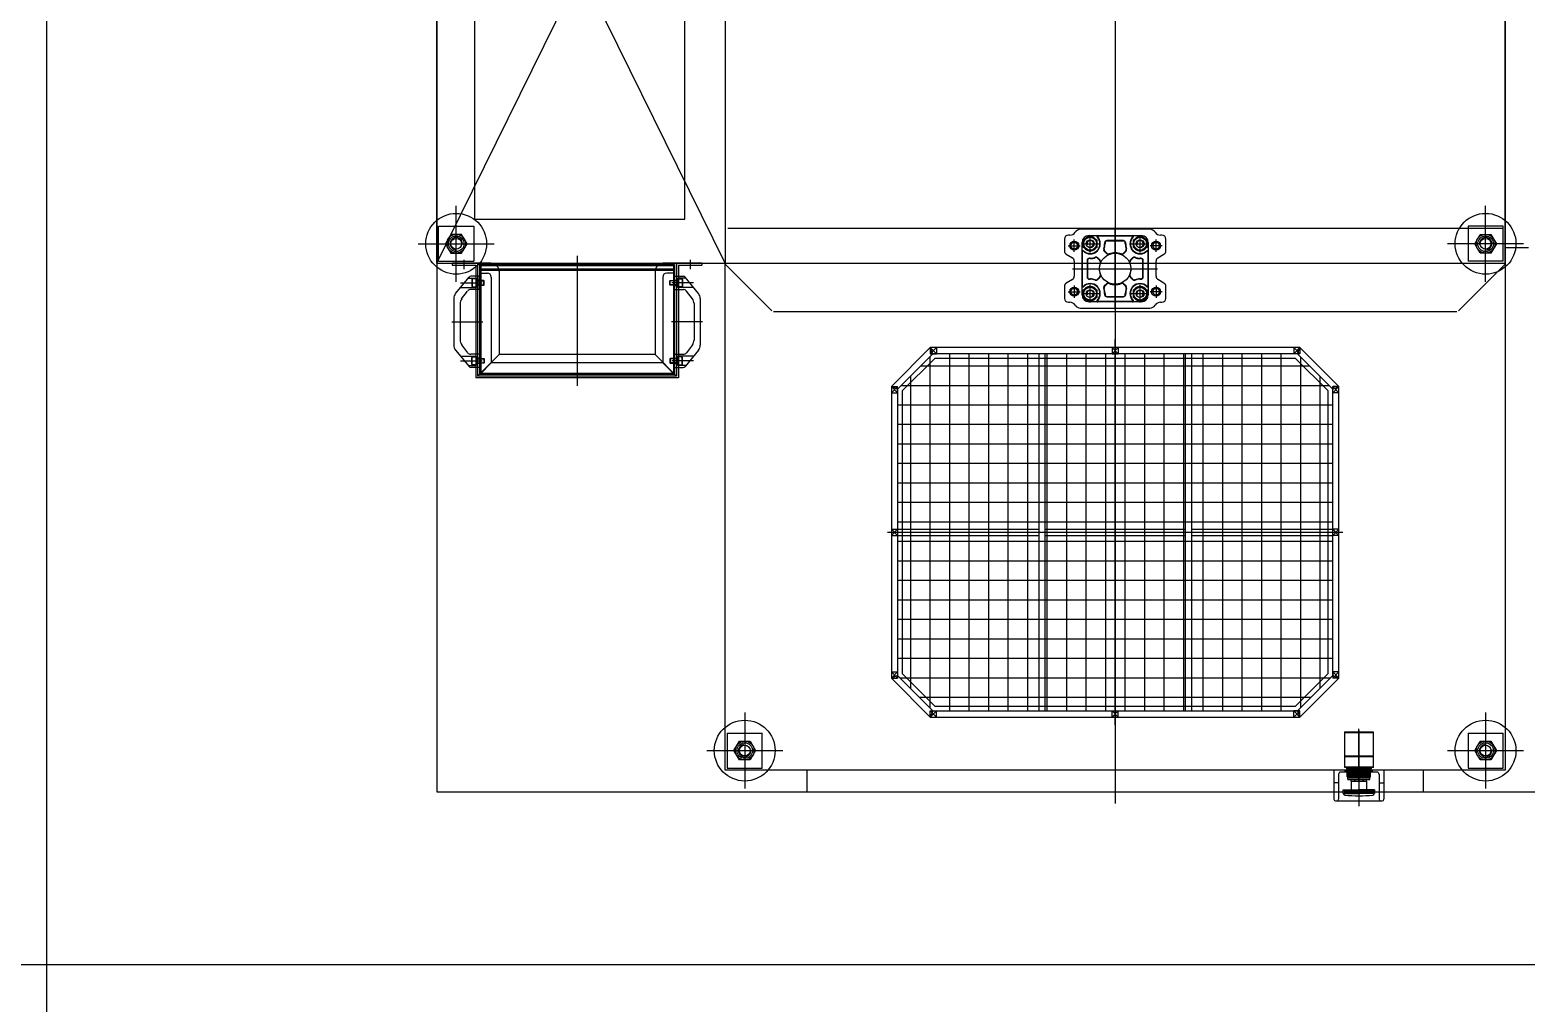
# Model space of a CAD drawing. Header units: millimetres. Extents: x 4133871 to 4440428, y -545651 to -495191.
# Drawn here: x 4164972 to 4166891, y -521690 to -520442 of the extents above; entities that cross this region are included whole.
import ezdxf

# ---------------------------------------------------------------- set-up
doc = ezdxf.new("R2010")
doc.units = ezdxf.units.MM
doc.header["$LTSCALE"] = 60
doc.layers.add('EQUIPMENT', color=6, linetype='Continuous')

# ---------------------------------------------------------------- blocks, each defined once
blk = doc.blocks.new('EQ')
at = {"layer": 'EQUIPMENT', "color": 253}
for p, q in [((-3180, 17881.6), (-3180, 15731.6)), ((-3180, 16409.6), (-3180, 17759.6)), ((-1810, 17759.6), (-1810, 15759.6)), ((-2310, 17432.1), (-2310, 15716.8)), ((-2810, 17409.6), (-2810, 16409.6)), ((-1810, 16409.6), (-1810, 17409.6)), ((-2810, 16409.6), (-3180, 17159.6)), ((-3180, 16409.6), (-2810, 17159.6)), ((-3131.5, 16839.6), (-3131.5, 16466.1)), ((-2862, 16466.1), (-2862, 16839.6)), ((-3155, 16385.8), (-3155, 16483.4)), ((-1835, 16385.8), (-1835, 16483.4)), ((-3131.5, 16466.1), (-2862, 16466.1)), ((-3177.5, 16457.1), (-3132.5, 16457.1)), ((-3177.5, 16412.1), (-3177.5, 16457.1)), ((-3161.9, 16446.6), (-3168.9, 16434.6)), ((-3148.1, 16446.6), (-3161.9, 16446.6)), ((-3141.1, 16434.6), (-3148.1, 16446.6)), ((-3132.5, 16457.1), (-3132.5, 16412.1)), ((-2806.8, 16454.6), (-1813.2, 16454.6)), ((-2368.1, 16445.6), (-2370, 16445.6)), ((-2265.5, 16453.1), (-2354.5, 16453.1)), ((-2350.5, 16439.5), (-2342, 16444.4)), ((-2343.5, 16445.1), (-2276.5, 16445.1)), ((-2342, 16423.4), (-2342, 16445.8)), ((-2342, 16444.4), (-2333.5, 16439.5)), ((-2332.4, 16444.6), (-2287.6, 16444.6)), ((-2310, 16350.1), (-2310, 16455.1)), ((-2286.5, 16439.5), (-2278, 16444.4)), ((-2278, 16423.4), (-2278, 16445.8)), ((-2278, 16444.4), (-2269.5, 16439.5)), ((-2250, 16445.6), (-2251.9, 16445.6)), ((-1812.5, 16457.1), (-1857.5, 16457.1)), ((-1857.5, 16457.1), (-1857.5, 16412.1)), ((-1848.9, 16434.6), (-1841.9, 16446.6)), ((-1841.9, 16446.6), (-1828.1, 16446.6)), ((-1828.1, 16446.6), (-1821.1, 16434.6)), ((-1812.5, 16412.1), (-1812.5, 16457.1)), ((-3203.8, 16434.6), (-3106.2, 16434.6)), ((-3168.9, 16434.6), (-3161.9, 16422.6)), ((-3148.1, 16422.6), (-3141.1, 16434.6)), ((-2375, 16440.6), (-2375, 16425.5)), ((-2370.3, 16432.1), (-2354.8, 16432.1)), ((-2362.5, 16424.4), (-2362.5, 16439.9)), ((-2353.2, 16434.6), (-2330.8, 16434.6)), ((-2352.5, 16369.1), (-2352.5, 16436.1)), ((-2352, 16380.2), (-2352, 16425)), ((-2350.5, 16429.7), (-2350.5, 16439.5)), ((-2342, 16424.8), (-2350.5, 16429.7)), ((-2333.5, 16429.7), (-2342, 16424.8)), ((-2333.5, 16439.5), (-2333.5, 16429.7)), ((-2324, 16425.1), (-2320.7, 16421.8)), ((-2323.6, 16425.4), (-2320.4, 16422.2)), ((-2323.5, 16435.6), (-2323.5, 16434.6)), ((-2323, 16435.6), (-2323, 16434.6)), ((-2299.5, 16438.6), (-2320.5, 16438.6)), ((-2299.5, 16438.1), (-2320.5, 16438.1)), ((-2299.6, 16422.2), (-2296.4, 16425.4)), ((-2299.3, 16421.8), (-2296, 16425.1)), ((-2297, 16434.6), (-2297, 16435.6)), ((-2296.5, 16434.6), (-2296.5, 16435.6)), ((-2289.2, 16434.6), (-2266.8, 16434.6)), ((-2286.5, 16429.7), (-2286.5, 16439.5)), ((-2278, 16424.8), (-2286.5, 16429.7)), ((-2269.5, 16429.7), (-2278, 16424.8)), ((-2269.5, 16439.5), (-2269.5, 16429.7)), ((-2268, 16425), (-2268, 16380.2)), ((-2267.5, 16436.1), (-2267.5, 16369.1)), ((-2249.8, 16432.1), (-2265.3, 16432.1)), ((-2257.5, 16424.4), (-2257.5, 16439.9)), ((-2245, 16425.5), (-2245, 16440.6)), ((-1786.2, 16434.6), (-1883.8, 16434.6)), ((-1841.9, 16422.6), (-1848.9, 16434.6)), ((-1821.1, 16434.6), (-1828.1, 16422.6)), ((-1810, 16429.6), (-1780, 16429.6)), ((-3180, 16409.6), (-1860, 16409.6)), ((-3177.5, 16412.1), (-3132.5, 16412.1)), ((-3161.9, 16422.6), (-3148.1, 16422.6)), ((-3160, 16409.6), (-3160, 16407.3)), ((-3110, 16409.6), (-3160, 16409.6)), ((-3160, 16407.3), (-3130, 16407.3)), ((-3145, 16413.8), (-3145, 16402)), ((-3130, 16407.3), (-3130, 16262.6)), ((-3127.7, 16409.6), (-3127.7, 16264.9)), ((-3125, 16407.8), (-3125, 16266.9)), ((-3123.5, 16407.8), (-3125, 16407.8)), ((-3123.5, 16407.8), (-3123.5, 16396.9)), ((-2876.5, 16407.7), (-3123.5, 16407.7)), ((-2876.5, 16406.3), (-3123.5, 16406.3)), ((-3000, 16419.2), (-3000, 16252.6)), ((-3000, 16414.4), (-3000, 16259.4)), ((-2840, 16409.6), (-2890, 16409.6)), ((-2876.5, 16407.8), (-2876.5, 16396.9)), ((-2876.5, 16407.8), (-2875, 16407.8)), ((-2875, 16407.8), (-2875, 16266.9)), ((-2872.3, 16409.6), (-2872.3, 16264.9)), ((-2870, 16407.3), (-2870, 16262.6)), ((-2870, 16407.3), (-2840, 16407.3)), ((-2855, 16413.8), (-2855, 16402)), ((-2840, 16409.6), (-2840, 16407.3)), ((-2810, 15759.6), (-2810, 16409.6)), ((-2810, 16409.6), (-1810, 16409.6)), ((-2810, 16408.3), (-2750.3, 16348.6)), ((-2372.6, 16421.2), (-2364.9, 16416.6)), ((-2362.5, 16412.3), (-2362.5, 16393)), ((-2346, 16413.1), (-2346, 16392.1)), ((-2345.5, 16413.1), (-2345.5, 16392.1)), ((-2342, 16416.1), (-2343, 16416.1)), ((-2342, 16415.6), (-2343, 16415.6)), ((-2329.6, 16413), (-2332.8, 16416.2)), ((-2329.2, 16413.4), (-2332.4, 16416.6)), ((-2287.6, 16416.6), (-2290.8, 16413.4)), ((-2287.2, 16416.2), (-2290.4, 16413)), ((-2277, 16416.1), (-2278, 16416.1)), ((-2277, 16415.6), (-2278, 16415.6)), ((-2274.5, 16392.1), (-2274.5, 16413.1)), ((-2274, 16392.1), (-2274, 16413.1)), ((-2257.5, 16393), (-2257.5, 16412.3)), ((-2255.1, 16416.6), (-2247.4, 16421.2)), ((-1810, 16408.3), (-1869.7, 16348.6)), ((-1812.5, 16412.1), (-1857.5, 16412.1)), ((-1828.1, 16422.6), (-1841.9, 16422.6)), ((-3155.7, 16370.7), (-3138.5, 16391.8)), ((-3139.7, 16390.4), (-3129, 16390.4)), ((-3125, 16392.9), (-3136.2, 16392.9)), ((-3134.6, 16389.4), (-3135, 16388.7)), ((-3135, 16388.7), (-3135, 16380.1)), ((-3129, 16389.4), (-3134.6, 16389.4)), ((-3134.6, 16389.4), (-3134.6, 16379.4)), ((-3129, 16378.4), (-3129, 16390.4)), ((-3129, 16389.4), (-3129, 16379.4)), ((-3125, 16387.9), (-3129, 16387.9)), ((-3119.5, 16387.4), (-3129, 16387.4)), ((-3129, 16386.9), (-3119, 16386.9)), ((-3125, 16375.9), (-3125, 16392.9)), ((-2876.5, 16401.9), (-3123.5, 16401.9)), ((-2876.5, 16400.4), (-3123.5, 16400.4)), ((-3123.5, 16396.9), (-3115, 16396.9)), ((-3123.5, 16396.9), (-3123.5, 16268.4)), ((-3119, 16386.9), (-3119.5, 16387.4)), ((-3119.5, 16381.4), (-3119.5, 16387.4)), ((-3119, 16382), (-3119, 16386.9)), ((-3110, 16391.9), (-3110, 16281.9)), ((-3100, 16399.6), (-3100, 16292.6)), ((-2900, 16399.6), (-2900, 16292.6)), ((-2890, 16391.9), (-2890, 16281.9)), ((-2876.5, 16396.9), (-2885, 16396.9)), ((-2881, 16386.9), (-2880.5, 16387.4)), ((-2881, 16382), (-2881, 16386.9)), ((-2871, 16386.9), (-2881, 16386.9)), ((-2880.5, 16387.4), (-2871, 16387.4)), ((-2880.5, 16381.4), (-2880.5, 16387.4)), ((-2876.5, 16396.9), (-2876.5, 16268.4)), ((-2875, 16375.9), (-2875, 16392.9)), ((-2875, 16392.9), (-2863.8, 16392.9)), ((-2875, 16387.9), (-2871, 16387.9)), ((-2860.3, 16390.4), (-2871, 16390.4)), ((-2871, 16378.4), (-2871, 16390.4)), ((-2871, 16389.4), (-2871, 16379.4)), ((-2871, 16389.4), (-2865.4, 16389.4)), ((-2865.4, 16389.4), (-2865.4, 16379.4)), ((-2865.4, 16389.4), (-2865, 16388.7)), ((-2865, 16388.7), (-2865, 16380.1)), ((-2844.3, 16370.7), (-2861.5, 16391.8)), ((-2364.9, 16388.7), (-2372.6, 16384.1)), ((-2364.5, 16402.6), (-2255.5, 16402.6)), ((-2343, 16389.6), (-2342, 16389.6)), ((-2343, 16389.1), (-2342, 16389.1)), ((-2332.8, 16389), (-2329.6, 16392.3)), ((-2332.4, 16388.7), (-2329.2, 16391.9)), ((-2290.8, 16391.9), (-2287.6, 16388.7)), ((-2290.4, 16392.3), (-2287.2, 16389)), ((-2278, 16389.6), (-2277, 16389.6)), ((-2278, 16389.1), (-2277, 16389.1)), ((-2247.4, 16384.1), (-2255.1, 16388.7)), ((-3149.4, 16378.4), (-3129, 16378.4)), ((-3149.3, 16384.4), (-3121.6, 16384.4)), ((-3148, 16363.8), (-3140.3, 16374)), ((-3125, 16375.9), (-3136.3, 16375.9)), ((-3135, 16380.1), (-3134.6, 16379.4)), ((-3134.6, 16379.4), (-3129, 16379.4)), ((-3129, 16382), (-3119, 16382)), ((-3129, 16381.4), (-3119.5, 16381.4)), ((-3125, 16380.9), (-3129, 16380.9)), ((-3119.5, 16381.4), (-3119, 16382)), ((-2880.5, 16381.4), (-2881, 16382)), ((-2871, 16382), (-2881, 16382)), ((-2871, 16381.4), (-2880.5, 16381.4)), ((-2850.7, 16384.4), (-2878.4, 16384.4)), ((-2875, 16380.9), (-2871, 16380.9)), ((-2875, 16375.9), (-2863.7, 16375.9)), ((-2865.4, 16379.4), (-2871, 16379.4)), ((-2850.6, 16378.4), (-2871, 16378.4)), ((-2865, 16380.1), (-2865.4, 16379.4)), ((-2852, 16363.8), (-2859.7, 16374)), ((-2375, 16379.8), (-2375, 16364.6)), ((-2370.3, 16373.1), (-2354.8, 16373.1)), ((-2362.5, 16380.9), (-2362.5, 16365.4)), ((-2353.2, 16370.6), (-2330.8, 16370.6)), ((-2350.5, 16375.5), (-2342, 16380.4)), ((-2350.5, 16365.7), (-2350.5, 16375.5)), ((-2342, 16360.8), (-2350.5, 16365.7)), ((-2342, 16359.4), (-2342, 16381.8)), ((-2342, 16380.4), (-2333.5, 16375.5)), ((-2333.5, 16365.7), (-2342, 16360.8)), ((-2333.5, 16375.5), (-2333.5, 16365.7)), ((-2320.7, 16383.4), (-2324, 16380.2)), ((-2320.4, 16383.1), (-2323.6, 16379.8)), ((-2323.5, 16370.6), (-2323.5, 16369.6)), ((-2323, 16370.6), (-2323, 16369.6)), ((-2320.5, 16367.1), (-2299.5, 16367.1)), ((-2320.5, 16366.6), (-2299.5, 16366.6)), ((-2296.4, 16379.8), (-2299.6, 16383.1)), ((-2296, 16380.2), (-2299.3, 16383.4)), ((-2297, 16369.6), (-2297, 16370.6)), ((-2296.5, 16369.6), (-2296.5, 16370.6)), ((-2289.2, 16370.6), (-2266.8, 16370.6)), ((-2286.5, 16375.5), (-2278, 16380.4)), ((-2286.5, 16365.7), (-2286.5, 16375.5)), ((-2278, 16360.8), (-2286.5, 16365.7)), ((-2278, 16359.4), (-2278, 16381.8)), ((-2278, 16380.4), (-2269.5, 16375.5)), ((-2269.5, 16365.7), (-2278, 16360.8)), ((-2269.5, 16375.5), (-2269.5, 16365.7)), ((-2249.8, 16373.1), (-2265.3, 16373.1)), ((-2257.5, 16380.9), (-2257.5, 16365.4)), ((-2245, 16364.6), (-2245, 16379.8)), ((-3158, 16364.4), (-3158, 16304.5)), ((-3150, 16357.8), (-3150, 16311.1)), ((-2850, 16357.8), (-2850, 16311.1)), ((-2842, 16364.4), (-2842, 16304.5)), ((-2748, 16347.6), (-1872, 16347.6)), ((-2370, 16359.6), (-2368.1, 16359.6)), ((-2354.5, 16352.1), (-2265.5, 16352.1)), ((-2276.5, 16360.1), (-2343.5, 16360.1)), ((-2287.6, 16360.6), (-2332.4, 16360.6)), ((-2251.9, 16359.6), (-2250, 16359.6)), ((-3160.8, 16334.4), (-3120.9, 16334.4)), ((-2839.2, 16334.4), (-2879.1, 16334.4)), ((-2310, 15817.6), (-2310, 16311.6)), ((-3155.7, 16298.2), (-3138.5, 16277)), ((-3149.4, 16290.4), (-3129, 16290.4)), ((-3148, 16305), (-3140.3, 16294.9)), ((-3125, 16292.9), (-3136.3, 16292.9)), ((-3135, 16288.7), (-3134.6, 16289.4)), ((-3134.6, 16279.4), (-3134.6, 16289.4)), ((-3134.6, 16289.4), (-3129, 16289.4)), ((-3129, 16290.4), (-3129, 16278.4)), ((-3129, 16279.4), (-3129, 16289.4)), ((-3100, 16292.6), (-3127.7, 16264.9)), ((-3125, 16292.9), (-3125, 16275.9)), ((-2900, 16292.6), (-3100, 16292.6)), ((-2900, 16292.6), (-2872.3, 16264.9)), ((-2875, 16292.9), (-2875, 16275.9)), ((-2875, 16292.9), (-2863.7, 16292.9)), ((-2850.6, 16290.4), (-2871, 16290.4)), ((-2871, 16290.4), (-2871, 16278.4)), ((-2871, 16279.4), (-2871, 16289.4)), ((-2865.4, 16289.4), (-2871, 16289.4)), ((-2865.4, 16279.4), (-2865.4, 16289.4)), ((-2865, 16288.7), (-2865.4, 16289.4)), ((-2844.3, 16298.2), (-2861.5, 16277)), ((-2852, 16305), (-2859.7, 16294.9)), ((-2547, 16301.6), (-2597, 16251.6)), ((-2543.7, 16293.6), (-2589, 16248.3)), ((-2547, 16301.6), (-2547, 16293.6)), ((-2539, 16293.6), (-2547, 16301.6)), ((-2547, 16293.6), (-2539, 16301.6)), ((-2543.7, 16293.6), (-2547, 16301.6)), ((-2073, 16301.6), (-2547, 16301.6)), ((-2547, 16293.6), (-2539, 16293.6)), ((-2547, 15838.9), (-2547, 16290.3)), ((-2076.3, 16293.6), (-2543.7, 16293.6)), ((-2539, 16301.6), (-2539, 16293.6)), ((-2522, 15835.6), (-2522, 16293.6)), ((-2497, 15835.6), (-2497, 16293.6)), ((-2472, 15835.6), (-2472, 16293.6)), ((-2447, 15835.6), (-2447, 16293.6)), ((-2422, 15835.6), (-2422, 16293.6)), ((-2408, 16293.6), (-2408, 15835.6)), ((-2400, 16293.6), (-2400, 15835.6)), ((-2397, 15835.6), (-2397, 16293.6)), ((-2372, 15835.6), (-2372, 16293.6)), ((-2347, 15835.6), (-2347, 16293.6)), ((-2322, 15835.6), (-2322, 16293.6)), ((-2314, 16301.6), (-2314, 16293.6)), ((-2306, 16293.6), (-2314, 16301.6)), ((-2314, 16293.6), (-2306, 16301.6)), ((-2314, 16293.6), (-2306, 16293.6)), ((-2306, 16301.6), (-2306, 16293.6)), ((-2297, 15835.6), (-2297, 16293.6)), ((-2272, 15835.6), (-2272, 16293.6)), ((-2247, 15835.6), (-2247, 16293.6)), ((-2222, 15835.6), (-2222, 16293.6)), ((-2220, 16293.6), (-2220, 15835.6)), ((-2212, 16293.6), (-2212, 15835.6)), ((-2197, 15835.6), (-2197, 16293.6)), ((-2172, 15835.6), (-2172, 16293.6)), ((-2147, 15835.6), (-2147, 16293.6)), ((-2122, 15835.6), (-2122, 16293.6)), ((-2097, 15835.6), (-2097, 16293.6)), ((-2081, 16301.6), (-2081, 16293.6)), ((-2081, 16293.6), (-2073, 16301.6)), ((-2073, 16293.6), (-2081, 16301.6)), ((-2073, 16293.6), (-2081, 16293.6)), ((-2076.3, 16293.6), (-2073, 16301.6)), ((-2031, 16248.3), (-2076.3, 16293.6)), ((-2073, 16301.6), (-2073, 16293.6)), ((-2023, 16251.6), (-2073, 16301.6)), ((-2072, 15839.9), (-2072, 16289.3)), ((-3149.3, 16284.4), (-3121.6, 16284.4)), ((-3139.7, 16278.4), (-3129, 16278.4)), ((-3125, 16275.9), (-3136.2, 16275.9)), ((-3135, 16280.1), (-3135, 16288.7)), ((-3134.6, 16279.4), (-3135, 16280.1)), ((-3129, 16279.4), (-3134.6, 16279.4)), ((-3125, 16287.9), (-3129, 16287.9)), ((-3129, 16287.4), (-3119.5, 16287.4)), ((-3129, 16286.9), (-3119, 16286.9)), ((-3129, 16282), (-3119, 16282)), ((-3119.5, 16281.4), (-3129, 16281.4)), ((-3125, 16280.9), (-3129, 16280.9)), ((-3110, 16281.9), (-3123.5, 16268.4)), ((-3119.5, 16287.4), (-3119, 16286.9)), ((-3119.5, 16287.4), (-3119.5, 16281.4)), ((-3119, 16282), (-3119.5, 16281.4)), ((-3119, 16286.9), (-3119, 16282)), ((-2890, 16281.9), (-3110, 16281.9)), ((-2890, 16281.9), (-2876.5, 16268.4)), ((-2880.5, 16287.4), (-2881, 16286.9)), ((-2881, 16286.9), (-2881, 16282)), ((-2871, 16286.9), (-2881, 16286.9)), ((-2881, 16282), (-2880.5, 16281.4)), ((-2871, 16282), (-2881, 16282)), ((-2871, 16287.4), (-2880.5, 16287.4)), ((-2880.5, 16287.4), (-2880.5, 16281.4)), ((-2880.5, 16281.4), (-2871, 16281.4)), ((-2850.7, 16284.4), (-2878.4, 16284.4)), ((-2875, 16287.9), (-2871, 16287.9)), ((-2875, 16280.9), (-2871, 16280.9)), ((-2875, 16275.9), (-2863.8, 16275.9)), ((-2871, 16279.4), (-2865.4, 16279.4)), ((-2860.3, 16278.4), (-2871, 16278.4)), ((-2865.4, 16279.4), (-2865, 16280.1)), ((-2865, 16280.1), (-2865, 16288.7)), ((-2541.2, 16287.6), (-2583, 16245.8)), ((-2060.3, 16277.6), (-2559.7, 16277.6)), ((-2078.8, 16287.6), (-2541.2, 16287.6)), ((-2037, 16245.8), (-2078.8, 16287.6)), ((-2870, 16262.6), (-3130, 16262.6)), ((-2872.3, 16264.9), (-3127.7, 16264.9)), ((-2875, 16266.9), (-3125, 16266.9)), ((-2876.5, 16268.4), (-3123.5, 16268.4)), ((-2589, 16248.3), (-2597, 16251.6)), ((-2597, 16251.6), (-2589, 16251.6)), ((-2589, 16251.6), (-2597, 16243.6)), ((-2589, 16243.6), (-2597, 16251.6)), ((-2597, 16251.6), (-2597, 15877.6)), ((-2589, 16243.6), (-2589, 16251.6)), ((-2035.3, 16252.6), (-2584.7, 16252.6)), ((-2572, 15863.9), (-2572, 16265.3)), ((-2047, 15864.9), (-2047, 16264.3)), ((-2031, 16248.3), (-2023, 16251.6)), ((-2023, 16251.6), (-2031, 16251.6)), ((-2031, 16243.6), (-2031, 16251.6)), ((-2031, 16251.6), (-2023, 16243.6)), ((-2031, 16243.6), (-2023, 16251.6)), ((-2023, 15877.6), (-2023, 16251.6)), ((-2597, 16243.6), (-2589, 16243.6)), ((-2589, 16248.3), (-2589, 15880.9)), ((-2583, 16245.8), (-2583, 15883.4)), ((-2037, 15883.4), (-2037, 16245.8)), ((-2031, 15880.9), (-2031, 16248.3)), ((-2023, 16243.6), (-2031, 16243.6)), ((-2031, 16227.6), (-2589, 16227.6)), ((-2031, 16202.6), (-2589, 16202.6)), ((-2031, 16177.6), (-2589, 16177.6)), ((-2031, 16152.6), (-2589, 16152.6)), ((-2031, 16127.6), (-2589, 16127.6)), ((-2031, 16102.6), (-2589, 16102.6)), ((-2602, 16064.6), (-2018, 16064.6)), ((-2597, 16068.6), (-2589, 16068.6)), ((-2589, 16060.6), (-2597, 16068.6)), ((-2589, 16068.6), (-2597, 16060.6)), ((-2597, 16060.6), (-2589, 16060.6)), ((-2031, 16077.6), (-2589, 16077.6)), ((-2589, 16068.6), (-2408, 16068.6)), ((-2589, 16068.6), (-2589, 16060.6)), ((-2589, 16060.6), (-2408, 16060.6)), ((-2400, 16068.6), (-2220, 16068.6)), ((-2400, 16060.6), (-2220, 16060.6)), ((-2212, 16068.6), (-2031, 16068.6)), ((-2212, 16060.6), (-2031, 16060.6)), ((-2023, 16068.6), (-2031, 16068.6)), ((-2031, 16060.6), (-2031, 16068.6)), ((-2031, 16068.6), (-2023, 16060.6)), ((-2031, 16060.6), (-2023, 16068.6)), ((-2023, 16060.6), (-2031, 16060.6)), ((-2031, 16052.6), (-2589, 16052.6)), ((-2031, 16027.6), (-2589, 16027.6)), ((-2031, 16002.6), (-2589, 16002.6)), ((-2031, 15977.6), (-2589, 15977.6)), ((-2031, 15952.6), (-2589, 15952.6)), ((-2031, 15927.6), (-2589, 15927.6)), ((-2031, 15902.6), (-2589, 15902.6)), ((-2597, 15885.6), (-2589, 15885.6)), ((-2589, 15877.6), (-2597, 15885.6)), ((-2589, 15885.6), (-2597, 15877.6)), ((-2589, 15880.9), (-2597, 15877.6)), ((-2597, 15877.6), (-2589, 15877.6)), ((-2597, 15877.6), (-2547, 15827.6)), ((-2589, 15885.6), (-2589, 15877.6)), ((-2589, 15880.9), (-2543.7, 15835.6)), ((-2034.3, 15877.6), (-2585.7, 15877.6)), ((-2583, 15883.4), (-2541.2, 15841.6)), ((-2078.8, 15841.6), (-2037, 15883.4)), ((-2076.3, 15835.6), (-2031, 15880.9)), ((-2073, 15827.6), (-2023, 15877.6)), ((-2023, 15885.6), (-2031, 15885.6)), ((-2031, 15885.6), (-2031, 15877.6)), ((-2031, 15877.6), (-2023, 15885.6)), ((-2031, 15885.6), (-2023, 15877.6)), ((-2031, 15880.9), (-2023, 15877.6)), ((-2023, 15877.6), (-2031, 15877.6)), ((-2059.3, 15852.6), (-2560.7, 15852.6)), ((-2785, 15833.4), (-2785, 15735.8)), ((-2547, 15827.6), (-2547, 15835.6)), ((-2547, 15835.6), (-2539, 15835.6)), ((-2539, 15835.6), (-2547, 15827.6)), ((-2547, 15835.6), (-2539, 15827.6)), ((-2543.7, 15835.6), (-2547, 15827.6)), ((-2543.7, 15835.6), (-2076.3, 15835.6)), ((-2541.2, 15841.6), (-2078.8, 15841.6)), ((-2539, 15827.6), (-2539, 15835.6)), ((-2314, 15827.6), (-2314, 15835.6)), ((-2314, 15835.6), (-2306, 15835.6)), ((-2306, 15835.6), (-2314, 15827.6)), ((-2314, 15835.6), (-2306, 15827.6)), ((-2306, 15827.6), (-2306, 15835.6)), ((-2081, 15827.6), (-2081, 15835.6)), ((-2073, 15835.6), (-2081, 15835.6)), ((-2081, 15835.6), (-2073, 15827.6)), ((-2073, 15835.6), (-2081, 15827.6)), ((-2076.3, 15835.6), (-2073, 15827.6)), ((-2073, 15827.6), (-2073, 15835.6)), ((-1835, 15833.4), (-1835, 15735.8)), ((-2547, 15827.6), (-2073, 15827.6)), ((-1997.5, 15744.5), (-1997.5, 15812.4)), ((-1997.5, 15810.3), (-1997.5, 15713.3)), ((-2807.5, 15807.1), (-2762.5, 15807.1)), ((-2807.5, 15807.1), (-2807.5, 15762.1)), ((-2798.9, 15784.6), (-2791.9, 15796.6)), ((-2791.9, 15796.6), (-2778.1, 15796.6)), ((-2778.1, 15796.6), (-2771.1, 15784.6)), ((-2762.5, 15762.1), (-2762.5, 15807.1)), ((-2016, 15808.7), (-2016, 15777.7)), ((-2016, 15808.7), (-1979, 15808.7)), ((-2016, 15807.9), (-2016, 15776.9)), ((-2016, 15807.9), (-1979, 15807.9)), ((-1979, 15808.7), (-1979, 15777.7)), ((-1979, 15807.9), (-1979, 15776.9)), ((-1857.5, 15807.1), (-1812.5, 15807.1)), ((-1857.5, 15807.1), (-1857.5, 15762.1)), ((-1848.9, 15784.6), (-1841.9, 15796.6)), ((-1841.9, 15796.6), (-1828.1, 15796.6)), ((-1828.1, 15796.6), (-1821.1, 15784.6)), ((-1812.5, 15762.1), (-1812.5, 15807.1)), ((-2833.8, 15784.6), (-2736.2, 15784.6)), ((-2791.9, 15772.6), (-2798.9, 15784.6)), ((-2778.1, 15772.6), (-2791.9, 15772.6)), ((-2771.1, 15784.6), (-2778.1, 15772.6)), ((-2016, 15777.7), (-1979, 15777.7)), ((-2016, 15777.7), (-2016, 15763.2)), ((-2016, 15776.9), (-1979, 15776.9)), ((-1979, 15776.4), (-2016, 15776.4)), ((-2016, 15776.4), (-2016, 15763.4)), ((-1995.5, 15777.7), (-1979, 15777.7)), ((-1979, 15777.7), (-1979, 15763.2)), ((-1979, 15776.4), (-1979, 15763.4)), ((-1883.8, 15784.6), (-1786.2, 15784.6)), ((-1841.9, 15772.6), (-1848.9, 15784.6)), ((-1828.1, 15772.6), (-1841.9, 15772.6)), ((-1821.1, 15784.6), (-1828.1, 15772.6)), ((-1810, 15759.6), (-2810, 15759.6)), ((-2807.5, 15762.1), (-2762.5, 15762.1)), ((-2705.5, 15759.6), (-2705.5, 15731.6)), ((-1965.5, 15759.6), (-2029.5, 15759.6)), ((-2029.5, 15759.6), (-2029.5, 15722.1)), ((-2023.5, 15754.1), (-2023.5, 15722.1)), ((-1974.5, 15757.1), (-2020.5, 15757.1)), ((-1979, 15763.4), (-2016, 15763.4)), ((-2016, 15763.2), (-1979, 15763.2)), ((-1980, 15759.6), (-2015, 15759.6)), ((-2015, 15757.6), (-2015, 15759.6)), ((-1980, 15757.6), (-2015, 15757.6)), ((-2013.5, 15763.4), (-2013.5, 15761.2)), ((-2013.5, 15763.2), (-2013.5, 15761.2)), ((-1981.5, 15761.2), (-2013.5, 15761.2)), ((-2013.5, 15761.2), (-1981.5, 15761.2)), ((-2012.5, 15755.1), (-2012.5, 15757.6)), ((-2012.5, 15755.1), (-2012.5, 15757.6)), ((-2012.5, 15755.1), (-2012.5, 15757.6)), ((-2012.5, 15751.1), (-2012.5, 15757.1)), ((-2012.5, 15751.1), (-2012.5, 15757.1)), ((-1982.5, 15755.1), (-2012.5, 15755.1)), ((-2012, 15755.1), (-2012, 15757.6)), ((-2012, 15751.1), (-2012, 15757.1)), ((-2011.5, 15755.1), (-2011.5, 15757.6)), ((-2011.5, 15751.1), (-2011.5, 15757.1)), ((-2010.5, 15749.1), (-2011.5, 15755.1)), ((-2011, 15755.1), (-2011, 15757.6)), ((-2011, 15751.1), (-2011, 15757.1)), ((-2010.5, 15751.1), (-2010.5, 15757.1)), ((-2010, 15757.6), (-2010, 15761.2)), ((-2010, 15755.1), (-2010, 15757.6)), ((-2010, 15751.1), (-2010, 15757.1)), ((-2009, 15751.1), (-2009, 15757.1)), ((-2008.5, 15755.1), (-2008.5, 15757.6)), ((-2008, 15751.1), (-2008, 15757.1)), ((-2007, 15755.1), (-2007, 15757.6)), ((-2007, 15751.1), (-2007, 15757.1)), ((-2006, 15751.1), (-2006, 15757.1)), ((-2005.5, 15755.1), (-2005.5, 15757.6)), ((-2005, 15751.1), (-2005, 15757.1)), ((-2004, 15755.1), (-2004, 15757.6)), ((-2004, 15751.1), (-2004, 15757.1)), ((-2002.5, 15755.1), (-2002.5, 15757.6)), ((-2002.5, 15751.1), (-2002.5, 15757.1)), ((-2001, 15755.1), (-2001, 15757.6)), ((-2001, 15751.1), (-2001, 15757.1)), ((-1999.5, 15755.1), (-1999.5, 15757.6)), ((-1999.5, 15751.1), (-1999.5, 15757.1)), ((-1998, 15755.1), (-1998, 15757.6)), ((-1998, 15751.1), (-1998, 15757.1)), ((-1997.5, 15746.7), (-1997.5, 15760.4)), ((-1997, 15755.1), (-1997, 15757.6)), ((-1997, 15751.1), (-1997, 15757.1)), ((-1995.5, 15755.1), (-1995.5, 15757.6)), ((-1995.5, 15751.1), (-1995.5, 15757.1)), ((-1994, 15755.1), (-1994, 15757.6)), ((-1994, 15751.1), (-1994, 15757.1)), ((-1992.5, 15755.1), (-1992.5, 15757.6)), ((-1992.5, 15755.1), (-1992.5, 15757.6)), ((-1992.5, 15751.1), (-1992.5, 15757.1)), ((-1991, 15755.1), (-1991, 15757.6)), ((-1991, 15751.1), (-1991, 15757.1)), ((-1990, 15755.1), (-1990, 15757.6)), ((-1989.5, 15751.1), (-1989.5, 15757.1)), ((-1989, 15755.1), (-1989, 15757.6)), ((-1988, 15755.1), (-1988, 15757.6)), ((-1988, 15751.1), (-1988, 15757.1)), ((-1987, 15755.1), (-1987, 15757.6)), ((-1986.5, 15751.1), (-1986.5, 15757.1)), ((-1986, 15755.1), (-1986, 15757.6)), ((-1985, 15757.6), (-1985, 15761.2)), ((-1985, 15755.1), (-1985, 15757.6)), ((-1985, 15751.1), (-1985, 15757.1)), ((-1984.5, 15755.1), (-1984.5, 15757.6)), ((-1984.5, 15749.1), (-1983.5, 15755.1)), ((-1984, 15755.1), (-1984, 15757.6)), ((-1984, 15751.1), (-1984, 15757.1)), ((-1983.5, 15755.1), (-1983.5, 15757.6)), ((-1983.5, 15751.1), (-1983.5, 15757.1)), ((-1983, 15755.1), (-1983, 15757.6)), ((-1983, 15751.1), (-1983, 15757.1)), ((-1982.5, 15755.1), (-1982.5, 15757.6)), ((-1982.5, 15755.1), (-1982.5, 15757.6)), ((-1982.5, 15751.1), (-1982.5, 15757.1)), ((-1982.5, 15751.1), (-1982.5, 15757.1)), ((-1982.5, 15751.1), (-1982.5, 15757.1)), ((-1981.5, 15763.4), (-1981.5, 15761.2)), ((-1981.5, 15763.2), (-1981.5, 15761.2)), ((-1980, 15757.6), (-1980, 15759.6)), ((-1971.5, 15754.1), (-1971.5, 15722.1)), ((-1965.5, 15759.6), (-1965.5, 15722.1)), ((-1914.5, 15731.6), (-1914.5, 15759.6)), ((-1857.5, 15762.1), (-1812.5, 15762.1)), ((-2023.5, 15743.1), (-2029.5, 15743.1)), ((-2017.5, 15729.6), (-2017.5, 15734.1)), ((-2017.5, 15734.1), (-1997.5, 15734.1)), ((-2016, 15734.1), (-2016, 15729.6)), ((-2015, 15734.1), (-2015, 15729.6)), ((-2013.5, 15734.1), (-2013.5, 15729.6)), ((-2012.5, 15751.1), (-1982.5, 15751.1)), ((-2012.5, 15734.1), (-2012.5, 15729.6)), ((-2011.5, 15747.6), (-2011.5, 15751.1)), ((-2011.5, 15747.6), (-1983.5, 15747.6)), ((-2011, 15734.1), (-2011, 15729.6)), ((-1984.5, 15749.1), (-2010.5, 15749.1)), ((-2010, 15734.1), (-2010, 15729.6)), ((-2008.5, 15734.1), (-2008.5, 15729.6)), ((-2007.5, 15745.4), (-2007.5, 15747.6)), ((-2007.5, 15745.4), (-1987.5, 15745.4)), ((-2007.5, 15745.4), (-2007.5, 15734.1)), ((-2007.5, 15734.1), (-2007.5, 15729.6)), ((-2006, 15734.1), (-2006, 15729.6)), ((-2005, 15734.1), (-2005, 15729.6)), ((-2003.5, 15734.1), (-2003.5, 15729.6)), ((-2003, 15747.6), (-2003, 15745.4)), ((-2002.5, 15747.6), (-2002.5, 15745.4)), ((-2002.5, 15734.1), (-2002.5, 15729.6)), ((-2001, 15734.1), (-2001, 15729.6)), ((-2000, 15734.1), (-2000, 15729.6)), ((-1998.5, 15734.1), (-1998.5, 15729.6)), ((-1977.5, 15734.1), (-1997.5, 15734.1)), ((-1996.5, 15734.1), (-1996.5, 15729.6)), ((-1995, 15734.1), (-1995, 15729.6)), ((-1994, 15734.1), (-1994, 15729.6)), ((-1992.5, 15747.6), (-1992.5, 15745.4)), ((-1992.5, 15734.1), (-1992.5, 15729.6)), ((-1992, 15747.6), (-1992, 15745.4)), ((-1991.5, 15734.1), (-1991.5, 15729.6)), ((-1990, 15734.1), (-1990, 15729.6)), ((-1989, 15734.1), (-1989, 15729.6)), ((-1987.5, 15745.4), (-1987.5, 15747.6)), ((-1987.5, 15745.4), (-1987.5, 15734.1)), ((-1987.5, 15734.1), (-1987.5, 15729.6)), ((-1986.5, 15734.1), (-1986.5, 15729.6)), ((-1985, 15734.1), (-1985, 15729.6)), ((-1984, 15734.1), (-1984, 15729.6)), ((-1983.5, 15747.6), (-1983.5, 15751.1)), ((-1982.5, 15734.1), (-1982.5, 15729.6)), ((-1981.5, 15734.1), (-1981.5, 15729.6)), ((-1980, 15734.1), (-1980, 15729.6)), ((-1979, 15734.1), (-1979, 15729.6)), ((-1977.5, 15734.1), (-1977.5, 15729.6)), ((-1977.5, 15734.1), (-1977.5, 15733.7)), ((-1971.5, 15743.1), (-1965.5, 15743.1)), ((-3180, 15731.6), (-1580, 15731.6)), ((-2705.5, 15731.6), (-1914.5, 15731.6)), ((-2027.5, 15720.1), (-1967.5, 15720.1)), ((-2017.5, 15729.6), (-1997.5, 15729.6)), ((-1977.5, 15729.6), (-1997.5, 15729.6)), ((-1977.7, 15729.6), (-1977.7, 15729.5))]:
    blk.add_line(p, q, dxfattribs=at)
for centre, radius in [((-3155, 16434.6), 39), ((-1835, 16434.6), 39), ((-3155, 16434.6), 12), ((-3155, 16434.6), 10), ((-2342, 16434.6), 8.25), ((-2278, 16434.6), 8.25), ((-1835, 16434.6), 12), ((-1835, 16434.6), 10), ((-3155, 16434.6), 6.92), ((-2362.5, 16432.1), 5.75), ((-2362.5, 16432.1), 4.25), ((-2342, 16434.6), 5), ((-2278, 16434.6), 5), ((-2257.5, 16432.1), 5.75), ((-2257.5, 16432.1), 4.25), ((-1835, 16434.6), 6.92), ((-2310, 16402.6), 20), ((-2362.5, 16373.1), 5.75), ((-2362.5, 16373.1), 4.25), ((-2342, 16370.6), 8.25), ((-2342, 16370.6), 5), ((-2278, 16370.6), 8.25), ((-2278, 16370.6), 5), ((-2257.5, 16373.1), 5.75), ((-2257.5, 16373.1), 4.25), ((-2785, 15784.6), 39), ((-1835, 15784.6), 39), ((-2785, 15784.6), 12), ((-2785, 15784.6), 10), ((-2785, 15784.6), 6.92), ((-1835, 15784.6), 12), ((-1835, 15784.6), 10), ((-1835, 15784.6), 6.92)]:
    blk.add_circle(centre, radius, dxfattribs=at)
for centre, radius, start, end in [((-3155, 16434.6), 8, 349.2, 259.2), ((-2370, 16440.6), 5, 90, 180), ((-2368.1, 16453.6), 8, 270, 327.91), ((-2354.5, 16445.1), 8, 90, 147.91), ((-2343.5, 16436.1), 9, 90, 180), ((-2342, 16434.6), 13, 225.2751, 44.7249), ((-2342, 16434.6), 12.5, 225.2751, 44.7249), ((-2342, 16434.6), 9.2, 97.505, 142.495), ((-2342, 16434.6), 9.2, 37.505, 82.495), ((-2332.4, 16444.1), 1, 90, 224.7249), ((-2332.4, 16444.1), 0.5, 90, 224.7249), ((-2278, 16434.6), 13, 135.2751, 314.7249), ((-2278, 16434.6), 12.5, 135.2751, 314.7249), ((-2287.6, 16444.1), 1, 315.2751, 90), ((-2287.6, 16444.1), 0.5, 315.2751, 90), ((-2278, 16434.6), 9.2, 97.505, 142.495), ((-2278, 16434.6), 9.2, 37.505, 82.495), ((-2276.5, 16436.1), 9, 0, 90), ((-2265.5, 16445.1), 8, 32.09, 90), ((-2251.9, 16453.6), 8, 212.09, 270), ((-2250, 16440.6), 5, 0, 90), ((-1835, 16434.6), 8, 280.8, 190.8), ((-2370, 16425.5), 5, 180, 238.9094), ((-2362.5, 16432.1), 5, 259.2, 169.2), ((-2351.5, 16425), 1, 45.2751, 180), ((-2351.5, 16425), 0.5, 45.2751, 180), ((-2342, 16434.6), 9.2, 157.505, 202.495), ((-2342, 16434.6), 9.2, 217.505, 262.495), ((-2342, 16434.6), 4.25, 262.4294, 197.8704), ((-2342, 16434.6), 9.2, 277.505, 322.495), ((-2342, 16434.6), 9.2, 337.505, 22.495), ((-2321.8, 16427.2), 3, 159.7465, 225), ((-2342, 16434.6), 18.5, 339.7465, 0), ((-2321.8, 16427.2), 2.5, 159.7465, 225), ((-2342, 16434.6), 19, 339.7465, 0), ((-2320.5, 16435.6), 3, 90, 180), ((-2320.5, 16435.6), 2.5, 90, 180), ((-2310, 16402.6), 20.5, 68.0357, 111.9643), ((-2299.5, 16435.6), 3, 0, 90), ((-2299.5, 16435.6), 2.5, 0, 90), ((-2278, 16434.6), 19, 180, 200.2535), ((-2278, 16434.6), 18.5, 180, 200.2535), ((-2298.2, 16427.2), 2.5, 315, 20.2535), ((-2298.2, 16427.2), 3, 315, 20.2535), ((-2278, 16434.6), 9.2, 157.505, 202.495), ((-2278, 16434.6), 9.2, 217.505, 262.495), ((-2278, 16434.6), 4.25, 262.4294, 197.8704), ((-2278, 16434.6), 9.2, 277.505, 322.495), ((-2278, 16434.6), 9.2, 337.505, 22.495), ((-2268.5, 16425), 1, 0, 134.7249), ((-2268.5, 16425), 0.5, 0, 134.7249), ((-2257.5, 16432.1), 5, 259.2, 169.2), ((-2250, 16425.5), 5, 301.0906, 0), ((-3110, 16399.6), 10, 0, 90), ((-2890, 16399.6), 10, 90, 180), ((-2367.5, 16412.3), 5, 0, 58.9094), ((-2343, 16413.1), 3, 90, 180), ((-2343, 16413.1), 2.5, 90, 180), ((-2342, 16434.6), 18.5, 270, 290.2535), ((-2342, 16434.6), 19, 270, 290.2535), ((-2334.6, 16414.5), 3, 45, 110.2535), ((-2334.6, 16414.5), 2.5, 45, 110.2535), ((-2310, 16402.6), 20.5, 158.0357, 201.9643), ((-2331.3, 16411.2), 2.5, 338.0357, 45), ((-2331.3, 16411.2), 3, 338.0357, 45), ((-2318.6, 16424), 3, 225, 291.9643), ((-2318.6, 16424), 2.5, 225, 291.9643), ((-2301.4, 16424), 3, 248.0357, 315), ((-2301.4, 16424), 2.5, 248.0357, 315), ((-2288.7, 16411.2), 3, 135, 201.9643), ((-2288.7, 16411.2), 2.5, 135, 201.9643), ((-2310, 16402.6), 20.5, 338.0357, 21.9643), ((-2285.4, 16414.5), 3, 69.7465, 135), ((-2285.4, 16414.5), 2.5, 69.7465, 135), ((-2278, 16434.6), 19, 249.7465, 270), ((-2278, 16434.6), 18.5, 249.7465, 270), ((-2277, 16413.1), 3, 0, 90), ((-2277, 16413.1), 2.5, 0, 90), ((-2252.5, 16412.3), 5, 121.0906, 180), ((-3136.2, 16389.9), 3, 90, 140.8016), ((-3115, 16391.9), 5, 0, 90), ((-2885, 16391.9), 5, 90, 180), ((-2863.8, 16389.9), 3, 39.1984, 90), ((-2367.5, 16393), 5, 301.0906, 0), ((-2343, 16392.1), 3, 180, 270), ((-2343, 16392.1), 2.5, 180, 270), ((-2342, 16370.6), 19, 69.7465, 90), ((-2342, 16370.6), 18.5, 69.7465, 90), ((-2334.6, 16390.8), 3, 249.7465, 315), ((-2334.6, 16390.8), 2.5, 249.7465, 315), ((-2331.3, 16394), 2.5, 315, 21.9643), ((-2331.3, 16394), 3, 315, 21.9643), ((-2288.7, 16394), 3, 158.0357, 225), ((-2288.7, 16394), 2.5, 158.0357, 225), ((-2285.4, 16390.8), 3, 225, 290.2535), ((-2285.4, 16390.8), 2.5, 225, 290.2535), ((-2278, 16370.6), 19, 90, 110.2535), ((-2278, 16370.6), 18.5, 90, 110.2535), ((-2277, 16392.1), 2.5, 270, 0), ((-2277, 16392.1), 3, 270, 0), ((-2252.5, 16393), 5, 180, 238.9094), ((-3148, 16364.4), 10, 140.8016, 180), ((-3136.3, 16370.9), 5, 90, 142.7606), ((-2863.7, 16370.9), 5, 37.2394, 90), ((-2852, 16364.4), 10, 0, 39.1984), ((-2370, 16379.8), 5, 121.0906, 180), ((-2362.5, 16373.1), 5, 259.2, 169.2), ((-2351.5, 16380.2), 1, 180, 314.7249), ((-2343.5, 16369.1), 9, 180, 270), ((-2351.5, 16380.2), 0.5, 180, 314.7249), ((-2342, 16370.6), 9.2, 157.505, 202.495), ((-2342, 16370.6), 13, 315.2751, 134.7249), ((-2342, 16370.6), 12.5, 315.2751, 134.7249), ((-2342, 16370.6), 9.2, 97.505, 142.495), ((-2342, 16370.6), 4.25, 262.4294, 197.8704), ((-2342, 16370.6), 9.2, 37.505, 82.495), ((-2342, 16370.6), 9.2, 337.505, 22.495), ((-2321.8, 16378.1), 3, 135, 200.2535), ((-2342, 16370.6), 18.5, 0, 20.2535), ((-2321.8, 16378.1), 2.5, 135, 200.2535), ((-2342, 16370.6), 19, 0, 20.2535), ((-2320.5, 16369.6), 3, 180, 270), ((-2320.5, 16369.6), 2.5, 180, 270), ((-2318.6, 16381.3), 3, 68.0357, 135), ((-2318.6, 16381.3), 2.5, 68.0357, 135), ((-2310, 16402.6), 20.5, 248.0357, 291.9643), ((-2301.4, 16381.3), 3, 45, 111.9643), ((-2301.4, 16381.3), 2.5, 45, 111.9643), ((-2299.5, 16369.6), 2.5, 270, 0), ((-2299.5, 16369.6), 3, 270, 0), ((-2278, 16370.6), 19, 159.7465, 180), ((-2278, 16370.6), 18.5, 159.7465, 180), ((-2298.2, 16378.1), 2.5, 339.7465, 45), ((-2298.2, 16378.1), 3, 339.7465, 45), ((-2278, 16370.6), 13, 45.2751, 224.7249), ((-2278, 16370.6), 12.5, 45.2751, 224.7249), ((-2278, 16370.6), 9.2, 157.505, 202.495), ((-2278, 16370.6), 9.2, 97.505, 142.495), ((-2278, 16370.6), 4.25, 262.4294, 197.8704), ((-2278, 16370.6), 9.2, 37.505, 82.495), ((-2276.5, 16369.1), 9, 270, 0), ((-2278, 16370.6), 9.2, 337.505, 22.495), ((-2268.5, 16380.2), 1, 225.2751, 0), ((-2268.5, 16380.2), 0.5, 225.2751, 0), ((-2257.5, 16373.1), 5, 259.2, 169.2), ((-2250, 16379.8), 5, 0, 58.9094), ((-3140, 16357.8), 10, 142.7606, 180), ((-2860, 16357.8), 10, 0, 37.2394), ((-2370, 16364.6), 5, 180, 270), ((-2368.1, 16351.6), 8, 32.09, 90), ((-2354.5, 16360.1), 8, 212.09, 270), ((-2342, 16370.6), 9.2, 217.505, 262.495), ((-2342, 16370.6), 9.2, 277.505, 322.495), ((-2332.4, 16361.1), 1, 135.2751, 270), ((-2332.4, 16361.1), 0.5, 135.2751, 270), ((-2287.6, 16361.1), 1, 270, 44.7249), ((-2287.6, 16361.1), 0.5, 270, 44.7249), ((-2278, 16370.6), 9.2, 217.505, 262.495), ((-2278, 16370.6), 9.2, 277.505, 322.495), ((-2265.5, 16360.1), 8, 270, 327.91), ((-2251.9, 16351.6), 8, 90, 147.91), ((-2250, 16364.6), 5, 270, 0), ((-3140, 16311.1), 10, 180, 217.2394), ((-2860, 16311.1), 10, 322.7606, 0), ((-3148, 16304.5), 10, 180, 219.1984), ((-3136.3, 16297.9), 5, 217.2394, 270), ((-2863.7, 16297.9), 5, 270, 322.7606), ((-2852, 16304.5), 10, 320.8016, 0), ((-3136.2, 16278.9), 3, 219.1984, 270), ((-2863.8, 16278.9), 3, 270, 320.8016), ((-2785, 15784.6), 8, 100.8, 10.8), ((-1835, 15784.6), 8, 100.8, 10.8), ((-2020.5, 15754.1), 3, 90, 180), ((-1974.5, 15754.1), 3, 0, 90), ((-2027.5, 15722.1), 2, 180, 270), ((-2025.5, 15722.1), 2, 270, 0), ((-2015.3, 15729.5), 2, 174.725, 264.7497), ((-1997.5, 15923.2), 196.5, 264.7497, 270), ((-1997.5, 15923.2), 196.5, 270, 275.2503), ((-1979.7, 15729.5), 2, 275.2503, 0), ((-1969.5, 15722.1), 2, 180, 270), ((-1967.5, 15722.1), 2, 270, 0)]:
    blk.add_arc(centre, radius, start, end, dxfattribs=at)
for p in [(-1979, 15763.4), (-1997.5, 15726.6)]:
    blk.add_point(p, dxfattribs=at)
blk = doc.blocks.new('15M')
blk.add_lwpolyline([(-110087.1, -152276.4), (-95087.1, -152276.4), (-95087.1, -152073.4), (-110087.1, -152073.4)], close=True)
blk = doc.blocks.new('외각')
blk.add_line((-17966, -3677.1), (-17966, 1916.9))
at = {"rotation": 180}
blk.add_blockref('15M', (-125103.1, -152953.5), dxfattribs=at)

msp = doc.modelspace()

# ---------------------------------------------------------------- block references
at = {"color": 3}
msp.add_blockref('외각', (4182960, -520964.2), dxfattribs=at)

# ---------------------------------------------------------------- next in the draw order: block references
at = {"layer": 'EQUIPMENT', "color": 3}
msp.add_blockref('EQ', (4168674, -537151), dxfattribs=at)

doc.saveas('drawing.dxf')
